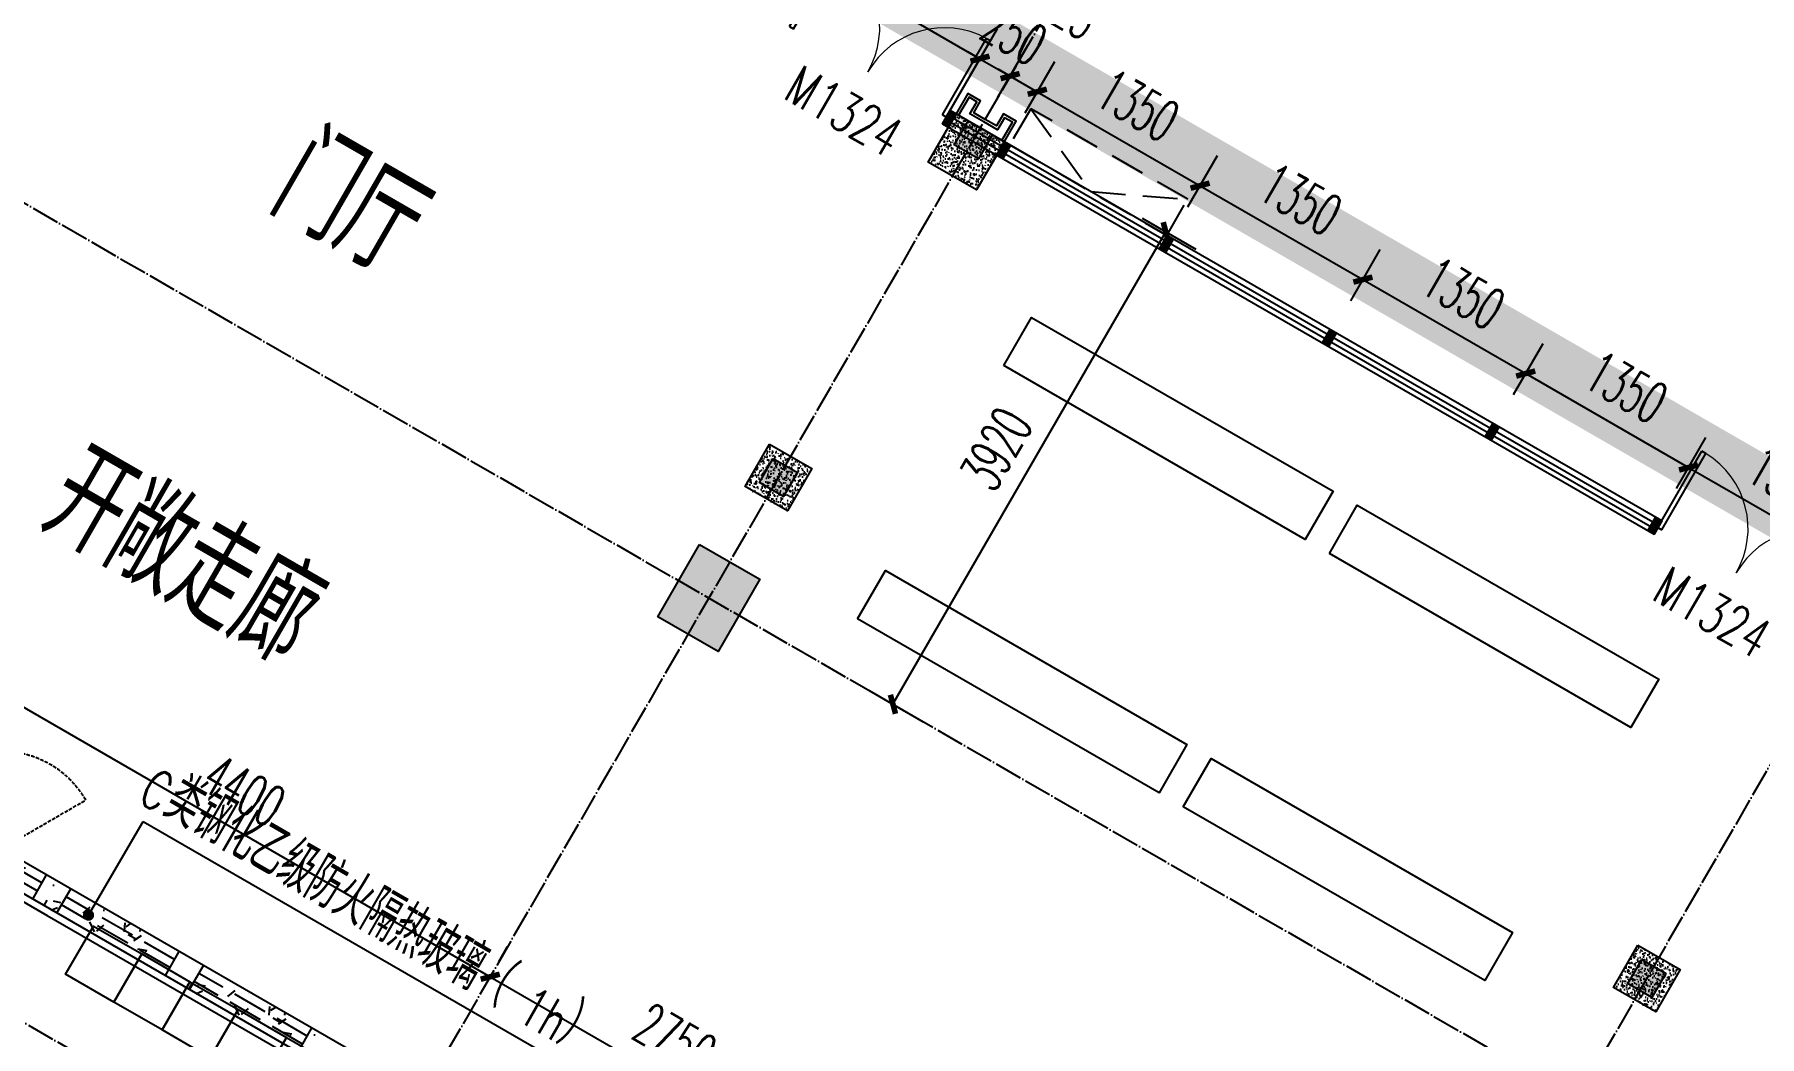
# Model space of a CAD drawing. Header units: millimetres. Extents: x 216654360 to 218309126, y 218099985 to 219647706.
# Drawn here: x 217954669 to 217967057, y 218936065 to 218943263 of the extents above; entities that cross this region are included whole.
import ezdxf
from ezdxf.xclip import XClip

# ---------------------------------------------------------------- set-up
doc = ezdxf.new("R2010")
doc.units = ezdxf.units.MM
doc.header["$LTSCALE"] = 1000
doc.header["$XCLIPFRAME"] = 0
for name, pattern in [('DASH', [0.35, 0.25, -0.1]), ('DASHED2', [0.375, 0.25, -0.125]), ('DOTE', [2.4200000000000004, 2, -0.2, 0.02, -0.2])]:
    doc.linetypes.add(name, pattern=pattern)
for name, color, linetype in [('A-ANNO-DIMS', 3, 'Continuous'), ('A-ANNO-DOTE', 1, 'DOTE'), ('A-ANNO-IDEN-INDX', 3, 'Continuous'), ('A-ANNO-TXT', 7, 'Continuous'), ('A-COLU', 2, 'Continuous'), ('A-COLU-CONC', 2, 'Continuous'), ('A-DOOR', 4, 'Continuous'), ('A-DOOR-IDEN', 53, 'Continuous'), ('A-FLOR-SPCL', 245, 'Continuous'), ('A-FLOR-STRS', 51, 'Continuous'), ('A-FURN', 45, 'Continuous'), ('A-WALL', 2, 'Continuous'), ('A-WALL-CURT', 111, 'Continuous'), ('A-WALL-MSNW', 2, 'Continuous'), ('A-WALL-SHEA', 2, 'Continuous'), ('A-WIND', 161, 'Continuous'), ('P-PROT-FIRH', 1, 'Continuous'), ('P-提建筑', 1, 'Continuous'), ('PUB_HATCH', 8, 'Continuous'), ('PUB_TEXT', 7, 'Continuous'), ('WINDOW', 4, 'Continuous'), ('现状植物', 3, 'Continuous')]:
    doc.layers.add(name, color=color, linetype=linetype)
doc.styles.add('_TCH_DIM_T3', font='SIMPLEX.shx', dxfattribs={"width": 0.5647058823529413, "bigfont": 'GBCBIG.shx'})
doc.styles.add('A_DIM', font='SIMPLEX', dxfattribs={"width": 0.7, "bigfont": 'HZ'})
doc.styles.get("Standard").update_dxf_attribs({"font": 'gbenor.shx', "bigfont": 'gbcbig.shx'})
doc.dimstyles.new('_TCH_ARCH&&100', dxfattribs={"dimtxt": 297.5, "dimasz": 100, "dimexe": 250, "dimexo": 300, "dimgap": 126.25, "dimtad": 1, "dimdec": 0, "dimzin": 0, "dimdsep": 46, "dimtxsty": '_TCH_DIM_T3', "dimblk": 'ARCHTICK', "dimcen": 0.09, "dimclrt": 7, "dimazin": 2, "dimtfac": 1, "dimtdec": 0, "dimtix": 1, "dimtmove": 2, "dimatfit": 3, "dimfxl": 100, "dimtolj": 1, "dimtzin": 0, "dimarcsym": 0})

# ---------------------------------------------------------------- blocks, each defined once
blk = doc.blocks.new('123sfg')
at = {"layer": 'A-FLOR-STRS', "color": 1, "linetype": 'DASH', "const_width": 0.5}
blk.add_lwpolyline([(-431.8656419331855, -1239.880152367701), (-430.7574388099792, -1232.094934287486), (-429.9684684670246, -1227.345356392272), (-428.1316071802103, -1219.113704384542), (-427.4672116297479, -1216.173528586345), (-426.6227886450006, -1211.625636377144), (-425.1215353479574, -1203.747376584453), (-424.1251620127523, -1198.437336181179), (-424.0859732910949, -1197.911209319432), (-424.1551806907519, -1191.707523606432), (-424.2037090031854, -1187.357491663604), (-424.2854724545696, -1176.551505218731), (-431.2216880260785, -1169.421393652044), (-431.8843497909656, -1148.586130392568), (-433.1748325719773, -1148.672661361057), (-433.183958132071, -1148.32154214988), (-435.7520347369718, -1148.388286254316), (-511.1115516244317, -1148.388286254316)], dxfattribs=at)
blk = doc.blocks.new('A$C5EDE6A0B')
at = {"layer": 'A-FURN', "color": 251}
for points in [[(0, -400.0000000036089), (0, 0), (400, 0), (399.9999999990687, -400.0000000037398)], [(399.9999999990687, -400.0000000038563), (399.9999999990687, -2.328306436538696e-10), (799.9999999990687, -2.473825588822365e-10), (799.9999999990687, -400.0000000039727)], [(799.9999999990687, -400.0000000039727), (799.9999999990396, -4.656612873077393e-10), (1199.99999999904, -4.802132025361061e-10), (1199.999999999069, -400.0000000042055)], [(1199.999999999069, -400.0000000043219), (1199.999999999069, -6.984919309616089e-10), (1599.999999999069, -7.130438461899757e-10), (1599.99999999904, -400.0000000044092)], [(1599.99999999904, -400.0000000045402), (1599.99999999904, -9.313225746154785e-10), (1999.99999999904, -9.458744898438454e-10), (1999.999999999069, -400.0000000046712)], [(1999.999999999069, -400.0000000046712), (1999.99999999904, -1.178705133497715e-09), (2399.999999999069, -1.178705133497715e-09), (2399.999999998137, -400.000000004904)], [(2399.999999998108, -400.0000000050059), (2399.999999998108, -1.396983861923218e-09), (2799.999999998137, -1.411535777151585e-09), (2799.999999998137, -400.0000000051223)], [(2799.999999998137, -400.0000000052532), (2799.999999998137, -1.644366420805454e-09), (3199.999999998137, -1.658918336033821e-09), (3199.999999998137, -400.0000000053551)], [(3199.999999998137, -400.0000000053551), (3199.999999998108, -1.862645149230957e-09), (3599.999999998137, -1.877197064459324e-09), (3599.999999997206, -400.0000000056025)], [(3599.999999997206, -400.0000000057189), (3599.999999997206, -2.110027708113194e-09), (3999.999999997206, -2.110027708113194e-09), (3999.999999997206, -400.0000000058353)], [(3999.999999997206, -400.0000000058353), (3999.999999997177, -2.342858351767063e-09), (4399.999999997206, -2.342858351767063e-09), (4399.999999997206, -400.0000000060681)], [(4399.999999997206, -400.0000000061846), (4399.999999997206, -2.561137080192566e-09), (4799.999999997206, -2.575688995420933e-09), (4799.999999997206, -400.0000000062864)]]:
    blk.add_lwpolyline(points, close=True, dxfattribs=at)
blk = doc.blocks.new('123rty7u778')
at = {"layer": 'PUB_HATCH'}
h = blk.add_hatch(dxfattribs=at)
h.set_pattern_fill('加气混凝土', color=256, scale=100, style=0)
h.set_pattern_definition([(0, (354, -366), (600, 1200), [0, -1200]), (0, (-348, -528), (600, 1200), [0, -1200]), (0, (42, -540), (600, 1200), [0, -1200]), (0, (468, -186), (600, 1200), [0, -1200]), (0, (-30, -600), (600, 1200), [0, -1200]), (0, (588, 570), (600, 1200), [0, -1200]), (0, (222, 474), (600, 1200), [0, -1200]), (0, (413.9999999999999, 324), (600, 1200), [0, -1200]), (0, (-564, 300), (600, 1200), [0, -1200]), (0, (24, 246), (600, 1200), [0, -1200]), (0, (-204, -60), (600, 1200), [0, -1200]), (0, (-192, -509.9999999999999), (600, 1200), [0, -1200]), (0, (258, -558), (600, 1200), [0, -1200]), (0, (588, -30), (600, 1200), [0, -1200]), (0, (-534, -216), (600, 1200), [0, -1200]), (0, (-432, -12), (600, 1200), [0, -1200]), (0, (36, -96), (600, 1200), [0, -1200]), (0, (-132, -270), (600, 1200), [0, -1200]), (0, (-228, 126), (600, 1200), [0, -1200]), (0, (-78, 576), (600, 1200), [0, -1200]), (0, (-486.0000000000001, -468), (600, 1200), [0, -1200]), (0, (174, 330), (600, 1200), [0, -1200]), (0, (-384, 348), (600, 1200), [0, -1200]), (0, (-480, 504), (600, 1200), [0, -1200]), (130.601294, (514.285716, 194.285712), (-2999.999966861969, 3600.000015739533), [52.683108, -22074.222]), (18.4349488, (428.571432, 217.142856), (2999.999988936139, 1199.999991146445), [54.21048, -7535.2558]), (90, (428.571432, 165.714288), (600.0000000000001, 1200), [51.428568, -2348.5713]), (161.565051, (480, 148.571424), (-3000.000015105215, 1199.999910544823), [54.21048, -7535.2558]), (53.1301023, (480, 148.571424), (600.0000011342403, 1199.99999943288), [57.14286, -5942.856999999999]), (135, (525.714288, -462.85704), (-600.0000725322863, 1199.999918790402), [48.48732, -3345.6252]), (45, (457.142856, -462.85704), (599.9999961647541, 1199.999995157935), [48.48732, -3345.6252]), (135, (491.428572, -497.1428400000001), (-600.0000725322863, 1199.999918790402), [48.48732, -3345.6252]), (45, (491.428572, -497.1428400000001), (599.9999961647541, 1199.999995157935), [48.48732, -3345.6252]), (116.565051, (-51.42852, 342.857148), (-0.0001043859734650709, 2399.999934707041), [63.887652, -1277.753]), (180, (-79.99991999999999, 399.999996), (-599.9999999999998, 1200), [68.571432, -1131.4285]), (63.43494880000001, (-177.1428, 342.857148), (5.432290706153253e-06, 2399.999988372672), [63.887652, -1277.753]), (116.565051, (-148.5714, 285.714288), (-0.0001043859734650709, 2399.999934707041), [63.887652, -1277.753]), (0, (-148.5714, 285.714288), (600, 1200), [68.571432, -1131.4285]), (63.43494880000001, (-79.99991999999999, 285.714288), (5.432290706153253e-06, 2399.999988372672), [63.887652, -1277.753]), (107.102728, (399.999996, -62.85708000000001), (-1799.999931184909, 6000.000009680287), [77.72269200000001, -32565.805]), (143.972626, (377.142852, 11.428572), (-11399.99985547618, 8399.999990492668), [77.72269200000001, -16244.04]), (180, (314.285712, 57.14286), (-599.9999999999998, 1200), [74.285712, -1125.7142]), (36.02737329999999, (177.14286, 11.428572), (11399.99991575318, 8399.99990944439), [77.72269200000001, -16244.04]), (71.5650511, (154.285716, -57.14279999999999), (1800.000009240657, 5999.99998966958), [72.280632, -7517.185600000001]), (107.102728, (177.14286, -131.42856), (-1799.999931184909, 6000.000009680287), [77.72269200000001, -32565.805]), (143.972626, (240, -177.1428), (-11399.99985547618, 8399.999990492668), [77.72269200000001, -16244.04]), (0, (240, -177.1428), (600, 1200), [74.285712, -1125.7142]), (36.02737329999999, (314.285712, -177.1428), (11399.99991575318, 8399.99990944439), [77.72269200000001, -16244.04]), (71.5650511, (377.142852, -131.42856), (1800.000009240657, 5999.99998966958), [72.280632, -7517.185600000001]), (150.255118, (411.428568, 497.142852), (-1800.000004260273, 1199.999985130039), [46.07004, -9628.639200000001]), (90, (371.428572, 474.28572), (600.0000000000001, 1200), [45.714288, -2354.2855]), (29.7448813, (371.428572, 474.28572), (1800.000001060037, 1199.999994395642), [46.07004, -9628.639200000001]), (116.565051, (131.428572, -354.28572), (-0.0001043859734650709, 2399.999934707041), [63.887652, -1277.753]), (168.690067, (102.857148, -297.1428), (-5400.000004006199, 1199.999969888218), [58.274508, -12179.371]), (41.18592510000001, (0, -325.7142), (14999.99990911732, 13199.99988457684), [60.743688, -25451.604]), (90, (0, -382.85712), (600.0000000000001, 1200), [57.14286, -2342.857]), (138.814074, (45.714288, -422.85708), (-14999.99973338043, 13200.0000840726), [60.743688, -25451.604]), (16.6992442, (45.714288, -422.85708), (19799.99985103278, 5999.99993715613), [59.6589, -24997.075]), (60.9453959, (102.857148, -405.71424), (599.9999984077513, 1199.99998938541), [58.83217200000001, -24650.679]), (109.983106, (-371.42856, 148.571424), (-3000.000011299861, 8399.999977770043), [66.88400399999998, -28024.39499999999]), (155.556045, (-394.28568, 211.428576), (-7800.000029732115, 3599.999925205931), [69.045972, -28930.263]), (24.4439547, (-519.99996, 211.428576), (7800.000003890955, 3599.999982684802), [69.045972, -28930.263]), (70.01689340000001, (-542.85708, 148.571424), (3000.000009044286, 8399.999979161448), [66.88400399999999, -28024.395]), (109.983106, (-519.99996, 85.71428399999999), (-3000.000011299861, 8399.999977770043), [66.88400399999998, -28024.39499999999]), (160.016893, (-457.14276, 62.85714), (-3000.000001763259, 1199.999945333349), [66.88400399999999, -13978.755]), (19.9831065, (-457.14276, 62.85714), (2999.999983528817, 1199.999998096056), [66.88400399999999, -13978.755]), (70.01689340000001, (-394.28568, 85.71428399999999), (3000.000009044286, 8399.999979161448), [66.88400399999999, -28024.395]), (122.005383, (74.285712, 39.999996), (-600.0000805229399, 1199.999938741572), [53.908464, -11266.868]), (18.4349488, (-5.71428, 68.571432), (2999.999988936139, 1199.999991146445), [54.21048, -7535.2558]), (90, (-5.71428, 17.142852), (600.0000000000001, 1200), [51.428568, -2348.5713]), (161.565051, (45.714288, 0), (-3000.000015105215, 1199.999910544823), [54.21048, -7535.2558]), (54.46232220000002, (45.714288, 0), (4199.999993914518, 5999.999991012131), [49.15614, -20596.423]), (116.565051, (-274.28568, -251.42856), (-0.0001043859734650709, 2399.999934707041), [63.887652, -1277.753]), (180, (-302.85708, -194.28564), (-599.9999999999998, 1200), [62.85714, -1137.1428]), (59.0362434, (-399.99996, -251.42856), (600.000001953063, 1199.999994175555), [66.63945599999998, -13927.644]), (120.963756, (-365.71428, -308.57136), (-600.0000819959288, 1199.999944893199), [66.639456, -13927.644]), (0, (-365.71428, -308.57136), (600, 1200), [62.85714, -1137.1428]), (63.43494880000001, (-302.85708, -308.57136), (5.432290706153253e-06, 2399.999988372672), [63.887652, -1277.753])])
h.paths.add_polyline_path([(4946063.217079565, -191035.5933836235), (4945996.55041303, -190935.5933836262), (4939046.550412573, -190935.5933836259), (4939246.55041269, -191135.5933836183), (4945996.550412833, -191135.5933836185)])
at = {"layer": 'A-ANNO-IDEN-INDX'}
for p, q in [((4940727.205856083, -191035.5933836256), (4940731.6137655, -190257.0000949414)), ((4940731.6137655, -190257.0000949414), (4944220.066363484, -190257.0000949414))]:
    blk.add_line(p, q, dxfattribs=at)
at = {"layer": 'A-ANNO-IDEN-INDX', "const_width": 40}
blk.add_lwpolyline([(4940727.092630376, -191055.5930631215, 1), (4940727.31908179, -191015.5937041297, 1)], format="xyb", close=True, dxfattribs=at)
at = {"layer": 'A-WALL'}
for p, q in [((4945996.55041303, -190935.5933836262), (4939046.550412573, -190935.5933836259)), ((4945996.550412833, -191135.5933836185), (4939246.55041269, -191135.5933836183))]:
    blk.add_line(p, q, dxfattribs=at)
at = {"layer": 'A-WALL', "color": 6}
blk.add_lwpolyline([(4938921.55041278, -191805.9127570521), (4938996.550412547, -191805.9127570488), (4938996.550412567, -192110.9127563676), (4939296.550412565, -192110.9127563676), (4939296.550412565, -191185.5933836242), (4939471.518433979, -191185.5933836242), (4939471.518433979, -191185.5933836231), (4940471.550412937, -191185.5933836254), (4940471.550412937, -191185.5933836275), (4945946.55041282, -191185.5933836277), (4945946.550412821, -192110.9127563678), (4946246.550412839, -192110.9127563676), (4946246.550412789, -191805.912756997), (4946321.550412968, -191805.912756997)], dxfattribs=at)
at = {"layer": 'A-WIND', "linetype": 'DASH'}
for p, q in [((4940321.55041248, -191002.2600502923, 1500), (4939321.55041248, -191002.2600502923, 1500)), ((4940321.55041248, -191135.5933836257, 1500), (4940321.55041248, -190935.5933836257, 1500)), ((4940521.550412933, -191135.5933836256, 1500), (4940521.550412933, -190935.5933836256, 1500)), ((4941421.550412933, -191002.2600502924, 1500), (4940521.550412933, -191002.2600502923, 1500)), ((4941421.550412933, -191135.5933836257, 1500), (4941421.550412933, -190935.5933836257, 1500)), ((4941621.550412934, -191135.5933836257, 1500), (4941621.550412934, -190935.5933836257, 1500)), ((4942521.550412934, -191002.2600502924, 1500), (4941621.550412934, -191002.2600502923, 1500)), ((4942521.550412934, -191135.5933836257, 1500), (4942521.550412934, -190935.5933836257, 1500)), ((4940321.55041248, -191068.926716959, 1500), (4939321.55041248, -191068.926716959, 1500)), ((4941421.550412933, -191068.926716959, 1500), (4940521.550412933, -191068.926716959, 1500)), ((4942521.550412934, -191068.9267169591, 1500), (4941621.550412934, -191068.926716959, 1500))]:
    blk.add_line(p, q, dxfattribs=at)
at = {"linetype": 'Continuous', "rotation": 180}
for p in [(4945596.550412833, -191485.9127568838), (4945996.550412833, -191485.9127568838)]:
    blk.add_blockref('A$C5EDE6A0B', p, dxfattribs=at)
at = {"layer": 'A-ANNO-TXT', "color": 7, "style": 'A_DIM'}
for s, height, width, p in [('类钢化乙级防火隔热玻璃（', 350, 0.7, (4940809.817019652, -190152.0000949414)), ('）', 350, 0.7, (4944076.483686319, -190152.0000949414)), ('C', 280, 0.6999999999999998, (4940613.817019652, -190152.0000949414)), ('1h', 280, 0.6999999999999998, (4943749.817019652, -190152.0000949414))]:
    blk.add_text(s, height=height, dxfattribs=dict(at, width=width)).set_placement(p)
blk = doc.blocks.new('A$Cbd128c3d')
at = {"layer": 'A-COLU'}
h = blk.add_hatch(color=256, dxfattribs=at)
h.dxf.hatch_style = 1
h.paths.add_polyline_path([(3599.999999999942, -240), (4099.999999999942, -240), (4099.999999999942, -840), (3599.999999999942, -840)])
blk.add_lwpolyline([(3599.999999999942, -240), (4099.999999999942, -240), (4099.999999999942, -840), (3599.999999999942, -840)], close=True, dxfattribs=at)
blk = doc.blocks.new('2929sk')
at = {"layer": 'A-ANNO-DOTE', "ltscale": 0.1}
for p, q in [((-61708.41759934928, -98506.28522877552), (-61708.41759934928, -79972.7619583212)), ((-54508.41759934928, -98506.28522877552), (-54508.41759934928, -79972.76195832132)), ((-16719.25256192591, -86572.76195832115), (-75808.41759934928, -86572.76195832127)), ((-16719.25256192591, -91672.76195832115), (-75808.41759934928, -91672.76195832127))]:
    blk.add_line(p, q, dxfattribs=at)
at = {"rotation": 180}
blk.add_blockref('A$Cbd128c3d', (-50658.41759934928, -92212.76195832173), dxfattribs=at)
blk = doc.blocks.new('P-消火栓箱开门示意')
at = {"layer": 'P-PROT-FIRH', "color": 8, "linetype": 'DASH', "ltscale": 0.1}
blk.add_line((2696644.86184354, -6288498.702755758), (2696994.861858813, -6287892.484981926), dxfattribs=at)
blk.add_arc((2696644.861843541, -6288498.702755758), 700, 59.9999985718766, 179.9999986126178, dxfattribs=at)
blk = doc.blocks.new('p0422')
at = {"layer": 'P-提建筑'}
blk.add_blockref('P-消火栓箱开门示意', (3401201.014691329, 6322891.074758233, 1500), dxfattribs=at)
blk = doc.blocks.new('123sttyt')
at = {"layer": 'A-COLU-CONC'}
h = blk.add_hatch(dxfattribs=at)
h.set_pattern_fill('混凝土', scale=10)
h.set_pattern_definition([(49.99999999999999, (458507.2726841327, 226049.4547714085), (71.72601826007535, -6.275213498259511), [7.5, -82.5]), (355, (458507.2726841327, 226049.4547714085), (-13.8751333613, 75.21921337000119), [6, -66]), (100.4514, (458513.2498521327, 226048.9318374085), (57.85093817140216, 68.94395420609536), [6.374019000000001, -70.1142112]), (46.18420000000002, (458507.2726841327, 226069.4547714085), (106.7241048625644, -16.55190143290181), [11.25, -123.75]), (96.6356, (458516.1663586327, 226068.0754407085), (93.46627055487033, 97.41178709004417), [9.561028799999999, -105.1713]), (351.1842, (458507.2726841327, 226069.4547714085), (93.46619451336272, 97.41186009253246), [9, -99]), (21, (458517.2726841327, 226064.4547714085), (59.69070521184616, -40.26188906653388), [7.5, -82.5]), (326.0000000000001, (458517.2726841327, 226064.4547714085), (24.33153319215817, 72.5150045046853), [6, -66]), (71.4514, (458522.2469074327, 226061.0996108085), (84.02226285814899, 32.25304967099524), [6.374019000000001, -70.1142112]), (37.50000000000001, (458507.2726841327, 226049.4547714085), (1.215985531729067, 33.28938538313115), [0, -65.19999999999999, 0, -67, 0, -66.25]), (7.499999999999999, (458507.2726841327, 226049.4547714085), (26.30695374421486, 39.44117118823603), [0, -38.2, 0, -63.7, 0, -25.25]), (327.5, (458484.9726841327, 226049.4547714085), (53.3822436172409, -2.255487173437976), [0, -25, 0, -78, 0, -103.5]), (317.5, (458474.9726841327, 226049.4547714085), (58.31861693423862, 10.01049823323177), [0, -32.5, 0, -51.8, 0, -73.5])])
h.paths.add_polyline_path([(6523019.330466915, 268461.0957909399), (6523419.330466915, 268461.0957909399), (6523419.330466892, 268061.0957909399), (6523019.330466892, 268061.0957909399)])
h = blk.add_hatch(color=256, dxfattribs=at)
h.dxf.hatch_style = 1
h.paths.add_polyline_path([(6523119.330466904, 268461.0957909399), (6523319.330466904, 268461.0957909399), (6523319.330466904, 268261.0957909399), (6523119.330466904, 268261.0957909399)])
at = {"layer": 'A-COLU'}
for points in [[(6523019.330466915, 268461.0957909399), (6523419.330466915, 268461.0957909399), (6523419.330466892, 268061.0957909399), (6523019.330466892, 268061.0957909399)], [(6523119.330466904, 268461.0957909399), (6523319.330466904, 268461.0957909399), (6523319.330466904, 268261.0957909399), (6523119.330466904, 268261.0957909399)]]:
    blk.add_lwpolyline(points, close=True, dxfattribs=at)
blk = doc.blocks.new('atyyj')
at = {"color": 6}
for points in [[(6087145.846531308, 41917.42876004828), (6087145.850708799, 41917.44223488616), (6087145.850708793, 42287.44228338455), (6087040.833285737, 42287.42880854666), (6087040.833285737, 42187.42880854666), (6086945.833285737, 42187.42880854666), (6086850.833285737, 42187.42880854666), (6086850.833285737, 42287.42880854666), (6086745.844134575, 42287.41532826515), (6086745.844134575, 42117.42884835148)], [(6087125.83328574, 42117.42884835148), (6087125.833285737, 42267.42880854666), (6087060.833285737, 42267.42880854666), (6087060.833285737, 42167.42880854666), (6086945.833285737, 42167.42880854666), (6086830.833285737, 42167.42880854666), (6086830.833285737, 42267.42880854666), (6086765.833285737, 42267.42880854666), (6086765.833285737, 42117.42884835148)]]:
    blk.add_lwpolyline(points, dxfattribs=at)
at = {"layer": 'A-COLU'}
blk.add_blockref('123sttyt', (-436273.4971811436, -226343.666958125), dxfattribs=at)
blk = doc.blocks.new('25tqdryui')
at = {"layer": 'A-COLU-CONC'}
h = blk.add_hatch(dxfattribs=at)
h.set_pattern_fill('混凝土', scale=10)
h.set_pattern_definition([(49.99999999999999, (0, 0), (71.72601826007535, -6.275213498259511), [7.5, -82.5]), (355, (0, 0), (-13.8751333613, 75.21921337000119), [6, -66]), (100.4514, (5.977168000000001, -0.522934), (57.85093817140216, 68.94395420609536), [6.374019000000001, -70.1142112]), (46.18420000000002, (0, 20), (106.7241048625644, -16.55190143290181), [11.25, -123.75]), (96.6356, (8.8936745, 18.6206693), (93.46627055487033, 97.41178709004417), [9.561028799999999, -105.1713]), (351.1842, (0, 20), (93.46619451336272, 97.41186009253246), [9, -99]), (21, (10, 15), (59.69070521184616, -40.26188906653388), [7.5, -82.5]), (326.0000000000001, (10, 15), (24.33153319215817, 72.5150045046853), [6, -66]), (71.4514, (14.9742233, 11.6448394), (84.02226285814899, 32.25304967099524), [6.374019000000001, -70.1142112]), (37.50000000000001, (0, 0), (1.215985531729067, 33.28938538313115), [0, -65.19999999999999, 0, -67, 0, -66.25]), (7.499999999999999, (0, 0), (26.30695374421486, 39.44117118823603), [0, -38.2, 0, -63.7, 0, -25.25]), (327.5, (-22.3, 0), (53.3822436172409, -2.255487173437976), [0, -25, 0, -78, 0, -103.5]), (317.5, (-32.3, 0), (58.31861693423862, 10.01049823323177), [0, -32.5, 0, -51.8, 0, -73.5])])
h.paths.add_polyline_path([(6523044.330466904, 268536.0957909399), (6523394.330466904, 268536.0957909399), (6523394.330466904, 268186.0957909399), (6523044.330466904, 268186.0957909399)])
h = blk.add_hatch(color=256, dxfattribs=at)
h.dxf.hatch_style = 1
h.paths.add_polyline_path([(6523119.330466904, 268461.0957909399), (6523319.330466904, 268461.0957909399), (6523319.330466904, 268261.0957909399), (6523119.330466904, 268261.0957909399)])
at = {"layer": 'A-COLU'}
for points in [[(6523044.330466904, 268536.0957909399), (6523394.330466904, 268536.0957909399), (6523394.330466904, 268186.0957909399), (6523044.330466904, 268186.0957909399)], [(6523119.330466904, 268461.0957909399), (6523319.330466904, 268461.0957909399), (6523319.330466904, 268261.0957909399), (6523119.330466904, 268261.0957909399)], [(6523119.330466904, 268461.0957909399), (6523319.330466904, 268461.0957909399), (6523319.330466904, 268261.0957909399), (6523119.330466904, 268261.0957909399)]]:
    blk.add_lwpolyline(points, close=True, dxfattribs=at)
blk = doc.blocks.new('123arrt')
at = {"layer": 'A-COLU'}
for name, p in [('123sttyt', (33675.15662112832, 2799.999975732382)), ('25tqdryui', (33675.16310578492, 0)), ('25tqdryui', (40875.16310578585, 0))]:
    blk.add_blockref(name, p, dxfattribs=at)
blk = doc.blocks.new('234eryayyui')
h = blk.add_hatch(color=251)
h.dxf.hatch_style = 1
h.paths.add_polyline_path([(6065420.674966354, 42391.641019584), (6065470.674966354, 42391.641019584), (6065470.67447537, 42281.641019584), (6065420.67447537, 42281.641019584)])
at = {"layer": 'WINDOW'}
blk.add_lwpolyline([(6065420.674966354, 42391.641019584), (6065470.674966354, 42391.641019584), (6065470.67447537, 42281.641019584), (6065420.67447537, 42281.641019584)], close=True, dxfattribs=at)
blk = doc.blocks.new('124ety6')
at = {"layer": 'A-COLU-CONC', "color": 7}
for p in [(35675.15706750564, 2.306580427102745e-06), (36125.15711214021, 2.699467586353421e-06), (37475.15710321329, 2.620890154503286e-06), (38825.15709428638, 2.54231272265315e-06), (40175.15708535947, 2.463735290803015e-06), (41525.15707643256, 2.38515785895288e-06)]:
    blk.add_blockref('234eryayyui', p, dxfattribs=at)
blk = doc.blocks.new('13arr')
at = {"layer": 'A-WIND', "linetype": 'DASHED2'}
blk.add_lwpolyline([(6087353.827712848, 41511.70635287312), (6088025.843614434, 41811.71657893434), (6088655.837995256, 41511.70477893751)], dxfattribs=at)
blk.add_lwpolyline([(6087353.832841344, 41811.72995272726), (6088655.837995256, 41811.72837898376), (6088655.837995256, 41511.70477893751), (6087353.832841344, 41511.70635268101)], close=True, dxfattribs=at)
blk = doc.blocks.new('_ArchTick')
at = {"color": 0, "linetype": 'ByBlock', "const_width": 0.4}
blk.add_lwpolyline([(-0.5, -0.5), (0.5, 0.5)], dxfattribs=at)
blk = doc.blocks.new('*D285')
at = {"layer": 'A-ANNO-DIMS', "color": 0, "lineweight": -2, "transparency": 16777216}
for p, q in [((6102676.137423561, 42411.20257119896), (6103122.608761356, 42411.20257119896)), ((6102872.608761356, 38491.64101953139), (6102872.608761356, 42411.20257119896)), ((6102676.137423561, 38491.64101953139), (6103122.608761356, 38491.64101953139))]:
    blk.add_line(p, q, dxfattribs=at)
at = {"layer": 'Defpoints', "color": 0, "transparency": 16777216}
for p in [(6102376.137423561, 42411.20257119896), (6102872.608761356, 42411.20257119896), (6102376.137423561, 38491.64101953139)]:
    blk.add_point(p, dxfattribs=at)
at = {"layer": 'A-ANNO-DIMS', "color": 0, "lineweight": -2, "transparency": 16777216, "xscale": 100, "yscale": 100, "zscale": 100}
for p, rotation in [((6102872.608761356, 42411.20257119896), 90), ((6102872.608761356, 38491.64101953139), 270)]:
    blk.add_blockref('_ArchTick', p, dxfattribs=dict(at, rotation=rotation))
at = {"layer": 'A-ANNO-DIMS', "color": 7, "transparency": 16777216, "insert": (6102597.608761356, 40451.42179536615), "char_height": 297.5, "attachment_point": 5, "rotation": 90, "style": '_TCH_DIM_T3'}
blk.add_mtext('\\A1;3920', dxfattribs=at)
blk = doc.blocks.new('*D330')
at = {"layer": 'A-ANNO-DIMS', "color": 0, "lineweight": -2, "transparency": 16777216}
for p, q in [((6096945.844556567, 35474.14101954783), (6096945.844556567, 35600.99999999999)), ((6101345.844556829, 35474.14101954783), (6101345.844556829, 35600.99999999999)), ((6096945.844556567, 35350.99999999999), (6101345.844556829, 35350.99999999999))]:
    blk.add_line(p, q, dxfattribs=at)
at = {"layer": 'Defpoints', "color": 0, "transparency": 16777216}
for p in [(6101345.844556829, 35350.99999999999), (6096945.844556567, 35174.14101954783), (6101345.844556829, 35174.14101954783)]:
    blk.add_point(p, dxfattribs=at)
at = {"layer": 'A-ANNO-DIMS', "color": 0, "lineweight": -2, "transparency": 16777216, "xscale": 100, "yscale": 100, "zscale": 100, "rotation": 180}
blk.add_blockref('_ArchTick', (6096945.844556567, 35350.99999999999), dxfattribs=at)
at = {"layer": 'A-ANNO-DIMS', "color": 0, "lineweight": -2, "transparency": 16777216, "xscale": 100, "yscale": 100, "zscale": 100}
blk.add_blockref('_ArchTick', (6101345.844556829, 35350.99999999999), dxfattribs=at)
at = {"layer": 'A-ANNO-DIMS', "color": 7, "transparency": 16777216, "insert": (6099145.844556699, 35625.99999999999), "char_height": 297.5, "attachment_point": 5, "style": '_TCH_DIM_T3'}
blk.add_mtext('\\A1;4400', dxfattribs=at)
blk = doc.blocks.new('*D331')
at = {"layer": 'A-ANNO-DIMS', "color": 0, "lineweight": -2, "transparency": 16777216}
for p, q in [((6101345.844556829, 35474.14101954783), (6101345.844556829, 35600.99999999999)), ((6104095.84455683, 35474.14101954783), (6104095.84455683, 35600.99999999999)), ((6101345.844556829, 35350.99999999999), (6104095.84455683, 35350.99999999999))]:
    blk.add_line(p, q, dxfattribs=at)
at = {"layer": 'Defpoints', "color": 0, "transparency": 16777216}
for p in [(6104095.84455683, 35350.99999999999), (6101345.844556829, 35174.14101954783), (6104095.84455683, 35174.14101954783)]:
    blk.add_point(p, dxfattribs=at)
at = {"layer": 'A-ANNO-DIMS', "color": 0, "lineweight": -2, "transparency": 16777216, "xscale": 100, "yscale": 100, "zscale": 100, "rotation": 180}
blk.add_blockref('_ArchTick', (6101345.844556829, 35350.99999999999), dxfattribs=at)
at = {"layer": 'A-ANNO-DIMS', "color": 0, "lineweight": -2, "transparency": 16777216, "xscale": 100, "yscale": 100, "zscale": 100}
blk.add_blockref('_ArchTick', (6104095.84455683, 35350.99999999999), dxfattribs=at)
at = {"layer": 'A-ANNO-DIMS', "color": 7, "transparency": 16777216, "insert": (6102720.844556829, 35625.99999999999), "char_height": 297.5, "attachment_point": 5, "style": '_TCH_DIM_T3'}
blk.add_mtext('\\A1;2750', dxfattribs=at)
blk = doc.blocks.new('*D482')
at = {"layer": 'A-ANNO-DIMS', "color": 0, "lineweight": -2, "transparency": 16777216}
for p, q in [((6099795.832191799, 42645.68900444673), (6099795.832191799, 43070.74270527938)), ((6101095.832191798, 42645.68900444673), (6101095.832191798, 43070.74270527938)), ((6099795.832191799, 42820.74270527938), (6101095.832191798, 42820.74270527938))]:
    blk.add_line(p, q, dxfattribs=at)
at = {"layer": 'Defpoints', "color": 0, "transparency": 16777216}
for p in [(6101095.832191798, 42820.74270527938), (6099795.832191799, 42345.68900444673), (6101095.832191798, 42345.68900444673)]:
    blk.add_point(p, dxfattribs=at)
at = {"layer": 'A-ANNO-DIMS', "color": 0, "lineweight": -2, "transparency": 16777216, "xscale": 100, "yscale": 100, "zscale": 100, "rotation": 180}
blk.add_blockref('_ArchTick', (6099795.832191799, 42820.74270527938), dxfattribs=at)
at = {"layer": 'A-ANNO-DIMS', "color": 0, "lineweight": -2, "transparency": 16777216, "xscale": 100, "yscale": 100, "zscale": 100}
blk.add_blockref('_ArchTick', (6101095.832191798, 42820.74270527938), dxfattribs=at)
at = {"layer": 'A-ANNO-DIMS', "color": 7, "transparency": 16777216, "insert": (6100445.832191799, 43095.74270527938), "char_height": 297.5, "attachment_point": 5, "style": '_TCH_DIM_T3'}
blk.add_mtext('\\A1;1300', dxfattribs=at)
blk = doc.blocks.new('*D483')
at = {"layer": 'A-ANNO-DIMS', "color": 0, "lineweight": -2, "transparency": 16777216}
for p, q in [((6101095.832191798, 42645.68900444673), (6101095.832191798, 43070.74270527938)), ((6101345.844556829, 42645.68900444673), (6101345.844556829, 43070.74270527938)), ((6101095.832191798, 42820.74270527938), (6100995.832191798, 42820.74270527938)), ((6101095.832191798, 42820.74270527938), (6101345.844556829, 42820.74270527938)), ((6101345.844556829, 42820.74270527938), (6101445.844556829, 42820.74270527938))]:
    blk.add_line(p, q, dxfattribs=at)
at = {"layer": 'Defpoints', "color": 0, "transparency": 16777216}
for p in [(6101345.844556829, 42820.74270527938), (6101095.832191798, 42345.68900444673), (6101345.844556829, 42345.68900444673)]:
    blk.add_point(p, dxfattribs=at)
at = {"layer": 'A-ANNO-DIMS', "color": 0, "lineweight": -2, "transparency": 16777216, "xscale": 100, "yscale": 100, "zscale": 100}
blk.add_blockref('_ArchTick', (6101095.832191798, 42820.74270527938), dxfattribs=at)
at = {"layer": 'A-ANNO-DIMS', "color": 0, "lineweight": -2, "transparency": 16777216, "xscale": 100, "yscale": 100, "zscale": 100, "rotation": 180}
blk.add_blockref('_ArchTick', (6101345.844556829, 42820.74270527938), dxfattribs=at)
at = {"layer": 'A-ANNO-DIMS', "color": 7, "transparency": 16777216, "insert": (6101220.838374313, 43095.74270527938), "char_height": 297.5, "attachment_point": 5, "style": '_TCH_DIM_T3'}
blk.add_mtext('\\A1;250', dxfattribs=at)
blk = doc.blocks.new('*D484')
at = {"layer": 'A-ANNO-DIMS', "color": 0, "lineweight": -2, "transparency": 16777216}
for p, q in [((6101345.844556829, 42645.68900444673), (6101345.844556829, 43070.74270527938)), ((6101570.832078494, 42645.68900444673), (6101570.832078494, 43070.74270527938)), ((6101345.844556829, 42820.74270527938), (6101245.844556829, 42820.74270527938)), ((6101345.844556829, 42820.74270527938), (6101570.832078494, 42820.74270527938)), ((6101570.832078494, 42820.74270527938), (6101670.832078494, 42820.74270527938))]:
    blk.add_line(p, q, dxfattribs=at)
at = {"layer": 'Defpoints', "color": 0, "transparency": 16777216}
for p in [(6101570.832078494, 42820.74270527938), (6101345.844556829, 42345.68900444673), (6101570.832078494, 42345.68900444673)]:
    blk.add_point(p, dxfattribs=at)
at = {"layer": 'A-ANNO-DIMS', "color": 0, "lineweight": -2, "transparency": 16777216, "xscale": 100, "yscale": 100, "zscale": 100}
blk.add_blockref('_ArchTick', (6101345.844556829, 42820.74270527938), dxfattribs=at)
at = {"layer": 'A-ANNO-DIMS', "color": 0, "lineweight": -2, "transparency": 16777216, "xscale": 100, "yscale": 100, "zscale": 100, "rotation": 180}
blk.add_blockref('_ArchTick', (6101570.832078494, 42820.74270527938), dxfattribs=at)
at = {"layer": 'A-ANNO-DIMS', "color": 7, "transparency": 16777216, "insert": (6101458.338317662, 43445.74270527938), "char_height": 297.5, "attachment_point": 5, "style": '_TCH_DIM_T3'}
blk.add_mtext('\\A1;225', dxfattribs=at)
blk = doc.blocks.new('*D485')
at = {"layer": 'A-ANNO-DIMS', "color": 0, "lineweight": -2, "transparency": 16777216}
for p, q in [((6101570.832078494, 42645.68900444673), (6101570.832078494, 43070.74270527938)), ((6102920.831578584, 42645.68900444673), (6102920.831578584, 43070.74270527938)), ((6101570.832078494, 42820.74270527938), (6102920.831578584, 42820.74270527938))]:
    blk.add_line(p, q, dxfattribs=at)
at = {"layer": 'Defpoints', "color": 0, "transparency": 16777216}
for p in [(6102920.831578584, 42820.74270527938), (6101570.832078494, 42345.68900444673), (6102920.831578584, 42345.68900444673)]:
    blk.add_point(p, dxfattribs=at)
at = {"layer": 'A-ANNO-DIMS', "color": 0, "lineweight": -2, "transparency": 16777216, "xscale": 100, "yscale": 100, "zscale": 100, "rotation": 180}
blk.add_blockref('_ArchTick', (6101570.832078494, 42820.74270527938), dxfattribs=at)
at = {"layer": 'A-ANNO-DIMS', "color": 0, "lineweight": -2, "transparency": 16777216, "xscale": 100, "yscale": 100, "zscale": 100}
blk.add_blockref('_ArchTick', (6102920.831578584, 42820.74270527938), dxfattribs=at)
at = {"layer": 'A-ANNO-DIMS', "color": 7, "transparency": 16777216, "insert": (6102245.831828539, 43095.74270527938), "char_height": 297.5, "attachment_point": 5, "style": '_TCH_DIM_T3'}
blk.add_mtext('\\A1;1350', dxfattribs=at)
blk = doc.blocks.new('*D486')
at = {"layer": 'A-ANNO-DIMS', "color": 0, "lineweight": -2, "transparency": 16777216}
for p, q in [((6102920.831578584, 42645.68900444673), (6102920.831578584, 43070.74270527938)), ((6104270.831569657, 42645.68900444673), (6104270.831569657, 43070.74270527938)), ((6102920.831578584, 42820.74270527938), (6104270.831569657, 42820.74270527938))]:
    blk.add_line(p, q, dxfattribs=at)
at = {"layer": 'Defpoints', "color": 0, "transparency": 16777216}
for p in [(6104270.831569657, 42820.74270527938), (6102920.831578584, 42345.68900444673), (6104270.831569657, 42345.68900444673)]:
    blk.add_point(p, dxfattribs=at)
at = {"layer": 'A-ANNO-DIMS', "color": 0, "lineweight": -2, "transparency": 16777216, "xscale": 100, "yscale": 100, "zscale": 100, "rotation": 180}
blk.add_blockref('_ArchTick', (6102920.831578584, 42820.74270527938), dxfattribs=at)
at = {"layer": 'A-ANNO-DIMS', "color": 0, "lineweight": -2, "transparency": 16777216, "xscale": 100, "yscale": 100, "zscale": 100}
blk.add_blockref('_ArchTick', (6104270.831569657, 42820.74270527938), dxfattribs=at)
at = {"layer": 'A-ANNO-DIMS', "color": 7, "transparency": 16777216, "insert": (6103595.831574121, 43095.74270527938), "char_height": 297.5, "attachment_point": 5, "style": '_TCH_DIM_T3'}
blk.add_mtext('\\A1;1350', dxfattribs=at)
blk = doc.blocks.new('*D487')
at = {"layer": 'A-ANNO-DIMS', "color": 0, "lineweight": -2, "transparency": 16777216}
for p, q in [((6104270.831569657, 42645.68900444673), (6104270.831569657, 43070.74270527938)), ((6105620.831560729, 42645.68900444673), (6105620.831560729, 43070.74270527938)), ((6104270.831569657, 42820.74270527938), (6105620.831560729, 42820.74270527938))]:
    blk.add_line(p, q, dxfattribs=at)
at = {"layer": 'Defpoints', "color": 0, "transparency": 16777216}
for p in [(6105620.831560729, 42820.74270527938), (6104270.831569657, 42345.68900444673), (6105620.831560729, 42345.68900444673)]:
    blk.add_point(p, dxfattribs=at)
at = {"layer": 'A-ANNO-DIMS', "color": 0, "lineweight": -2, "transparency": 16777216, "xscale": 100, "yscale": 100, "zscale": 100, "rotation": 180}
blk.add_blockref('_ArchTick', (6104270.831569657, 42820.74270527938), dxfattribs=at)
at = {"layer": 'A-ANNO-DIMS', "color": 0, "lineweight": -2, "transparency": 16777216, "xscale": 100, "yscale": 100, "zscale": 100}
blk.add_blockref('_ArchTick', (6105620.831560729, 42820.74270527938), dxfattribs=at)
at = {"layer": 'A-ANNO-DIMS', "color": 7, "transparency": 16777216, "insert": (6104945.831565193, 43095.74270527938), "char_height": 297.5, "attachment_point": 5, "style": '_TCH_DIM_T3'}
blk.add_mtext('\\A1;1350', dxfattribs=at)
blk = doc.blocks.new('*D488')
at = {"layer": 'A-ANNO-DIMS', "color": 0, "lineweight": -2, "transparency": 16777216}
for p, q in [((6105620.831560729, 42645.68900444673), (6105620.831560729, 43070.74270527938)), ((6106970.831551803, 42645.68900444673), (6106970.831551803, 43070.74270527938)), ((6105620.831560729, 42820.74270527938), (6106970.831551803, 42820.74270527938))]:
    blk.add_line(p, q, dxfattribs=at)
at = {"layer": 'Defpoints', "color": 0, "transparency": 16777216}
for p in [(6106970.831551803, 42820.74270527938), (6105620.831560729, 42345.68900444673), (6106970.831551803, 42345.68900444673)]:
    blk.add_point(p, dxfattribs=at)
at = {"layer": 'A-ANNO-DIMS', "color": 0, "lineweight": -2, "transparency": 16777216, "xscale": 100, "yscale": 100, "zscale": 100, "rotation": 180}
blk.add_blockref('_ArchTick', (6105620.831560729, 42820.74270527938), dxfattribs=at)
at = {"layer": 'A-ANNO-DIMS', "color": 0, "lineweight": -2, "transparency": 16777216, "xscale": 100, "yscale": 100, "zscale": 100}
blk.add_blockref('_ArchTick', (6106970.831551803, 42820.74270527938), dxfattribs=at)
at = {"layer": 'A-ANNO-DIMS', "color": 7, "transparency": 16777216, "insert": (6106295.831556266, 43095.74270527938), "char_height": 297.5, "attachment_point": 5, "style": '_TCH_DIM_T3'}
blk.add_mtext('\\A1;1350', dxfattribs=at)
blk = doc.blocks.new('*D489')
at = {"layer": 'A-ANNO-DIMS', "color": 0, "lineweight": -2, "transparency": 16777216}
for p, q in [((6106970.831551803, 42645.68900444673), (6106970.831551803, 43070.74270527938)), ((6108320.83203386, 42645.68900444673), (6108320.83203386, 43070.74270527938)), ((6106970.831551803, 42820.74270527938), (6108320.83203386, 42820.74270527938))]:
    blk.add_line(p, q, dxfattribs=at)
at = {"layer": 'Defpoints', "color": 0, "transparency": 16777216}
for p in [(6108320.83203386, 42820.74270527938), (6106970.831551803, 42345.68900444673), (6108320.83203386, 42345.68900444673)]:
    blk.add_point(p, dxfattribs=at)
at = {"layer": 'A-ANNO-DIMS', "color": 0, "lineweight": -2, "transparency": 16777216, "xscale": 100, "yscale": 100, "zscale": 100, "rotation": 180}
blk.add_blockref('_ArchTick', (6106970.831551803, 42820.74270527938), dxfattribs=at)
at = {"layer": 'A-ANNO-DIMS', "color": 0, "lineweight": -2, "transparency": 16777216, "xscale": 100, "yscale": 100, "zscale": 100}
blk.add_blockref('_ArchTick', (6108320.83203386, 42820.74270527938), dxfattribs=at)
at = {"layer": 'A-ANNO-DIMS', "color": 7, "transparency": 16777216, "insert": (6107645.831792831, 43095.74270527938), "char_height": 297.5, "attachment_point": 5, "style": '_TCH_DIM_T3'}
blk.add_mtext('\\A1;1350', dxfattribs=at)
blk = doc.blocks.new('$DorLib2D$00000002')
for p, q in [((-0.5, -5.684341886080802e-17), (-0.5000000000000007, 0.4875)), ((-0.4750000000000007, 0.4875), (-0.5000000000000007, 0.4875)), ((-0.475, -2.842170943040401e-17), (-0.4750000000000007, 0.4875)), ((0.475, -2.842170943040401e-17), (0.4750000000000007, 0.4875)), ((0.4750000000000007, 0.4875), (0.5000000000000007, 0.4875)), ((0.5, -5.684341886080802e-17), (0.5000000000000007, 0.4875)), ((-0.5, -5.684341886080802e-17), (-0.475, -2.842170943040401e-17)), ((0.5, -5.684341886080802e-17), (0.475, -2.842170943040401e-17))]:
    blk.add_line(p, q)
at = {"lineweight": 13}
for centre, start, end in [((-0.4875, -4.263256414560601e-17), 0, 88.53071641864632), ((0.4875, -4.263256414560601e-17), 91.4692835813537, 180)]:
    blk.add_arc(centre, 0.4875, start, end, dxfattribs=at)
blk = doc.blocks.new('A$C04836B57')
at = {"layer": 'A-FURN', "color": 251}
for points in [[(-63533.26201960817, -18486.01492962606), (-63533.26201960817, -18086.01492962606), (-61033.26201960817, -18086.01492962606), (-61033.26201960817, -18486.01492962606)], [(-60833.26201960817, -18486.01492962606), (-60833.26201960817, -18086.01492962606), (-58333.26201960817, -18086.01492962606), (-58333.26201960817, -18486.01492962606)], [(-63533.26201960817, -20586.01492962606), (-63533.26201960817, -20186.01492962606), (-61033.26201960817, -20186.01492962606), (-61033.26201960817, -20586.01492962606)], [(-60833.26201960817, -20586.01492962606), (-60833.26201960817, -20186.01492962606), (-58333.26201960817, -20186.01492962606), (-58333.26201960817, -20586.01492962606)]]:
    blk.add_lwpolyline(points, close=True, dxfattribs=at)
at = {"layer": 'A-WALL-CURT'}
for p, q in [((-58883.27438447345, -17091.01502841555), (-64783.27438447159, -17091.01501092376)), ((-64783.27438447159, -17091.01501092376), (-64783.27438479848, -17201.01501092402)), ((-58883.27438479941, -17201.01502841581), (-58883.27438447345, -17091.01502841555)), ((-64783.27438474074, -17127.68167759051), (-58883.2743848348, -17127.68169508236)), ((-64783.2743848497, -17164.34834425669), (-58883.27438494377, -17164.34836174839)), ((-64783.27438479848, -17201.01501092402), (-58883.27438479941, -17201.01502841581))]:
    blk.add_line(p, q, dxfattribs=at)
for name, p in [('atyyj', (-6151479.108274692, -59208.44373812031)), ('p0422', (-6165879.138555308, -59483.0675593635))]:
    blk.add_blockref(name, p)
at = {"color": 2}
blk.add_blockref('123rty7u778', (-5007979.812432501, 165844.8978267413), dxfattribs=at)
at = {"layer": 'A-ANNO-DOTE'}
ref = blk.add_blockref('123sfg', (408074.6474547908, 1131835.749373674), dxfattribs=dict(at, xscale=1000, yscale=1000, zscale=1000))
XClip(ref).set_block_clipping_path([(-527.116253690554, -1244.4995262616217), (-408.074574071597, -1131.8357493736744)])
at = {"layer": 'A-COLU-CONC', "color": 7}
blk.add_blockref('124ety6', (-6165879.106576437, -59482.65594915766), dxfattribs=at)
at = {"layer": 'A-DOOR'}
ref = blk.add_blockref('$DorLib2D$00000002', (-65433.27438463923, -17146.01500899668), dxfattribs=dict(at, xscale=1300, yscale=1300, zscale=1300, rotation=359.9999998301346))
ref.add_attrib('A', 'M1324', (-65876.60771936644, -17616.01492316696), dxfattribs={"layer": 'A-DOOR-IDEN', "height": 280, "rotation": 359.9999998301346, "style": 'A_DIM', "width": 0.6999999999999998})
ref = blk.add_blockref('$DorLib2D$00000002', (-58233.27438463923, -17146.01503034259), dxfattribs=dict(at, xscale=1300, yscale=1300, zscale=1300, rotation=359.9999998301346))
ref.add_attrib('A', 'M1324', (-58676.60771936644, -17616.01492316696), dxfattribs={"layer": 'A-DOOR-IDEN', "height": 280, "rotation": 359.9999998301346, "style": 'A_DIM', "width": 0.6999999999999998})
at = {"layer": 'A-FLOR-SPCL', "rotation": 180}
blk.add_blockref('2929sk', (-119041.6796189575, -112663.7768879475), dxfattribs=at)
at = {"layer": 'A-WALL-MSNW', "color": 4, "xscale": -1, "rotation": 179.9978536729184}
blk.add_blockref('13arr', (-6151640.538579769, 24948.7972267913), dxfattribs=at)
at = {"layer": 'A-WALL-SHEA', "color": 6}
blk.add_blockref('123arrt', (-6621427.762076964, -288352.1106719777), dxfattribs=at)
at = {"layer": 'PUB_TEXT'}
for s, p in [('门厅', (-68691.05394663755, -20179.04582533054)), ('开敞走廊', (-68977.72884394228, -22971.76082200743))]:
    blk.add_text(s, height=714.8936170212767, dxfattribs=at).set_placement(p)
at = {"layer": 'A-ANNO-DIMS'}
dim = blk.add_linear_dim(base=(-64308.274497943, -16661.91324387828), p1=(-64533.26201960817, -17136.96694471093), p2=(-64308.274497943, -17136.96694471093), angle=0, dimstyle='_TCH_ARCH&&100', dxfattribs=at)
dim.commit()
dim.dimension.update_dxf_attribs({"geometry": '*D484', "text_midpoint": (-64420.76825877558, -16036.91324387828), "dimtype": 129, "insert": (-6165879.106576437, -59482.65594915766)})
for p1, p2, distance, picture, middle in [((-66083.2743846383, -17136.96694471093), (-64783.27438463923, -17136.96694471093), 475.05370083265007, '*D482', (-65433.27438463829, -16386.91324387828)), ((-64783.27438463923, -17136.96694471093), (-64533.26201960817, -17136.96694471093), 475.05370083265007, '*D483', (-64658.26820212416, -16386.91324387828)), ((-64308.274497943, -17136.96694471093), (-62958.27499785274, -17136.96694471093), 475.05370083265007, '*D485', (-63633.27474789787, -16386.91324387828)), ((-62958.27499785274, -17136.96694471093), (-61608.2750067804, -17136.96694471093), 475.05370083265007, '*D486', (-62283.27500231657, -16386.91324387828)), ((-61608.2750067804, -17136.96694471093), (-60258.27501570806, -17136.96694471093), 475.05370083265007, '*D487', (-60933.27501124423, -16386.91324387828)), ((-60258.27501570806, -17136.96694471093), (-58908.27502463385, -17136.96694471093), 475.05370083265, '*D488', (-59583.27502017096, -16386.91324387828)), ((-58908.27502463385, -17136.96694471093), (-57558.27454257756, -17136.96694471093), 475.05370083265007, '*D489', (-58233.27478360571, -16386.91324387828)), ((-63502.96915287618, -20991.01492962628), (-63502.96915287618, -17071.45337795871), -496.47133779526484, '*D285', (-63281.49781508092, -19031.23415379151))]:
    dim = blk.add_aligned_dim(p1=p1, p2=p2, distance=distance, dimstyle='_TCH_ARCH&&100', dxfattribs=at)
    dim.commit()
    dim.dimension.update_dxf_attribs({"geometry": picture, "text_midpoint": middle, "insert": (-6165879.106576437, -59482.65594915766)})
at = {"layer": 'A-ANNO-DIMS', "color": 3}
for p1, p2, picture, middle in [((-68933.26201986987, -24308.51492960983), (-64533.26201960817, -24308.51492960983), '*D330', (-66733.26201973855, -23856.65594915767)), ((-64533.26201960817, -24308.51492960983), (-61783.26201960724, -24308.51492960983), '*D331', (-63158.26201960817, -23856.65594915767))]:
    dim = blk.add_aligned_dim(p1=p1, p2=p2, distance=176.85898045216163, dimstyle='_TCH_ARCH&&100', dxfattribs=at)
    dim.commit()
    dim.dimension.update_dxf_attribs({"geometry": picture, "text_midpoint": middle, "insert": (-6165879.106576437, -59482.65594915766)})

msp = doc.modelspace()

# ---------------------------------------------------------------- block references
at = {"layer": '现状植物', "rotation": 330.0099772030858}
msp.add_blockref('A$C04836B57', (218025897.187641, 218925138.5110827), dxfattribs=at)

doc.saveas('drawing.dxf')
